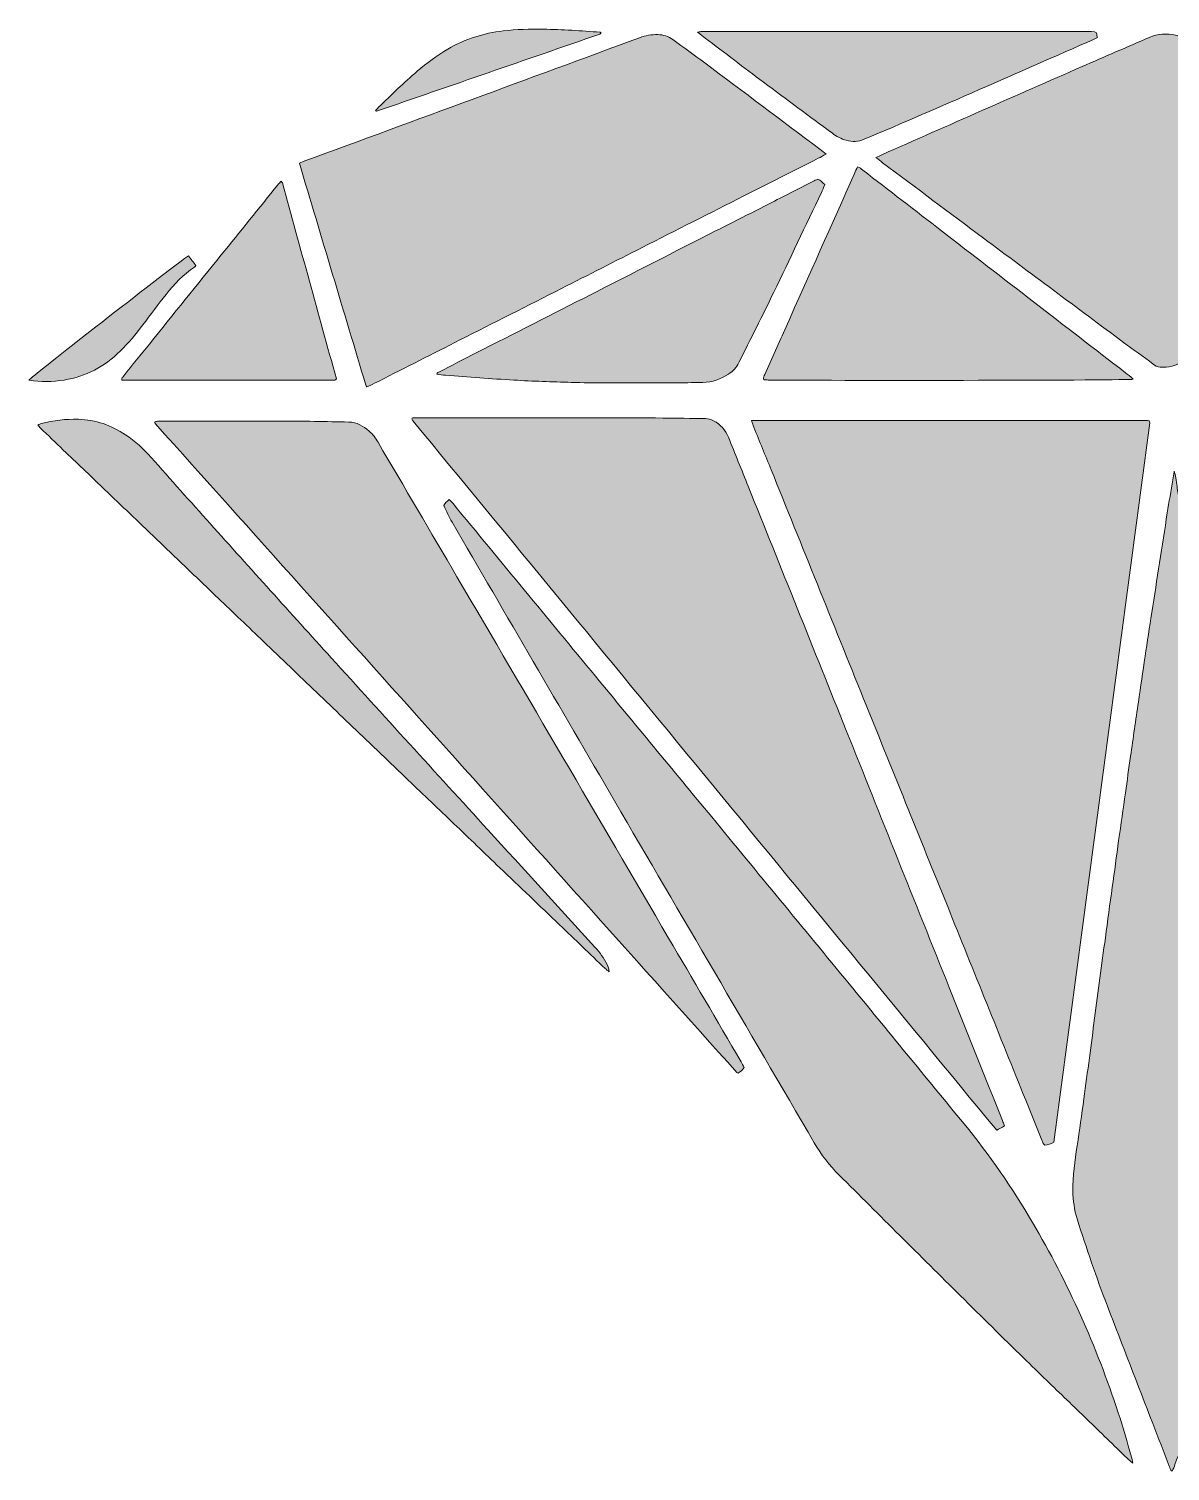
# Model space of a CAD drawing. Header units: inches. Extents: x 89 to 1910, y -1447 to -291.
# Drawn here: x 89 to 1001, y -1447 to -293 of the extents above; entities that cross this region are included whole.
import ezdxf

# ---------------------------------------------------------------- set-up
doc = ezdxf.new("R2010")
doc.units = ezdxf.units.IN
doc.header["$MEASUREMENT"] = 0
doc.layers.add('Layer 1', color=7, linetype='Continuous')

# ---------------------------------------------------------------- blocks, each defined once
blk = doc.blocks.new('block 3')
at = {"layer": 'Layer 1', "true_color": 0xffffff}
h = blk.add_hatch(color=7, dxfattribs=at)
h.dxf.hatch_style = 2
edge = h.paths.add_edge_path()
edge.add_spline(control_points=[(304.9, -400.8), (306.7, -400.1), (308, -399.5), (309.3, -399), (398.5, -366.2), (487.7, -333.3), (576.9, -300.5), (581.6, -298.7), (586.4, -297.8), (591.4, -297.9), (595.9, -298.1), (599.9, -299.2), (603.5, -301.9), (612, -308.2), (620.6, -314.3), (629, -320.6), (659.8, -343.6), (690.4, -366.7), (721.1, -389.7), (722.6, -390.9), (724.1, -392.1), (726, -393.6), (723.6, -394.8), (721.7, -395.9), (719.7, -396.9), (699.9, -407), (680, -417), (660.2, -427), (633.1, -440.8), (606.1, -454.5), (579, -468.2), (557.5, -479.2), (536, -490.1), (514.4, -501), (487.4, -514.7), (460.3, -528.5), (433.2, -542.2), (411.7, -553.1), (390.2, -564.1), (368.7, -575), (366.2, -576.2), (363.8, -577.5), (361.4, -578.7), (360.6, -579.1), (359.7, -579.3), (358.8, -579.6), (358.4, -579), (358.1, -578.6), (358, -578.2), (340.3, -519.2), (322.7, -460.3), (304.9, -400.8)], knot_values=[0, 0, 0, 0, 1, 1, 1, 2, 2, 2, 3, 3, 3, 4, 4, 4, 5, 5, 5, 6, 6, 6, 7, 7, 7, 8, 8, 8, 9, 9, 9, 10, 10, 10, 11, 11, 11, 12, 12, 12, 13, 13, 13, 14, 14, 14, 15, 15, 15, 16, 16, 16, 17, 17, 17, 17], degree=3, periodic=1)
h = blk.add_hatch(color=7, dxfattribs=at)
h.dxf.hatch_style = 2
edge = h.paths.add_edge_path()
edge.add_spline(control_points=[(365.7, -358.9), (366.6, -357.9), (367.4, -356.9), (368.3, -356.1), (378.3, -346.1), (388.5, -336.4), (399.2, -327.3), (406.9, -320.8), (414.9, -314.8), (423.6, -309.6), (437.3, -301.5), (452.1, -296.8), (467.8, -295), (478.5, -293.8), (489.2, -293.3), (499.9, -293.6), (515.1, -294), (530.2, -294.8), (545.4, -296.1), (545.6, -296.1), (545.8, -296.4), (546.1, -296.7), (545.7, -297), (545.5, -297.4), (545.1, -297.6), (485.6, -318.1), (426.2, -338.7), (366.7, -359.3), (366.5, -359.3), (366.2, -359.1), (365.7, -358.9)], knot_values=[0, 0, 0, 0, 1, 1, 1, 2, 2, 2, 3, 3, 3, 4, 4, 4, 5, 5, 5, 6, 6, 6, 7, 7, 7, 8, 8, 8, 9, 9, 9, 10, 10, 10, 10], degree=3, periodic=1)
h = blk.add_hatch(color=7, dxfattribs=at)
h.dxf.hatch_style = 2
edge = h.paths.add_edge_path()
edge.add_spline(control_points=[(623.3, -295.9), (625.2, -295.7), (625.8, -295.5), (626.4, -295.5), (627.8, -295.5), (629.3, -295.5), (630.7, -295.5), (732.1, -295.5), (833.4, -295.5), (934.8, -295.5), (935.9, -295.5), (937, -295.5), (938.2, -295.5), (942.3, -295.6), (942.4, -295.7), (942.6, -300.5), (941.8, -300.9), (941, -301.3), (940.2, -301.7), (879, -328.5), (818, -355.6), (756.5, -381.7), (751.7, -383.8), (747, -383.9), (742.1, -382.5), (738.1, -381.4), (734.4, -379.4), (731, -376.9), (712.7, -363.3), (694.3, -349.7), (676, -336), (660.4, -324.3), (644.9, -312.5), (629.4, -300.7), (627.6, -299.4), (625.9, -298), (623.3, -295.9)], knot_values=[0, 0, 0, 0, 1, 1, 1, 2, 2, 2, 3, 3, 3, 4, 4, 4, 5, 5, 5, 6, 6, 6, 7, 7, 7, 8, 8, 8, 9, 9, 9, 10, 10, 10, 11, 11, 11, 12, 12, 12, 12], degree=3, periodic=1)
h = blk.add_hatch(color=7, dxfattribs=at)
h.dxf.hatch_style = 2
edge = h.paths.add_edge_path()
edge.add_spline(control_points=[(765.9, -396.3), (767.7, -395.4), (769.1, -394.7), (770.6, -394), (823.9, -370.5), (877.3, -346.9), (930.7, -323.5), (948.5, -315.6), (966.5, -308.1), (984.3, -300.2), (991.3, -297.1), (998.2, -296.8), (1005.4, -298.5), (1008.5, -299.2), (1011.6, -300.2), (1014.5, -301.4), (1055.1, -318.6), (1095.7, -335.9), (1136.3, -353.2), (1163.9, -364.9), (1191.5, -376.8), (1219.1, -388.7), (1220.7, -389.4), (1222.2, -390.1), (1224.2, -391.1), (1223, -392.2), (1222.1, -393.1), (1221.2, -393.9), (1204.9, -406.8), (1188.6, -419.6), (1172.2, -432.5), (1132, -464.2), (1091.8, -495.8), (1051.6, -527.5), (1038.2, -537.9), (1024.8, -548.3), (1011.5, -558.8), (1006, -563.1), (999.8, -564.4), (993, -563.9), (990.8, -563.7), (989.1, -562.7), (987.4, -561.4), (979.6, -555.6), (971.7, -549.9), (963.8, -544.1), (926.5, -516.3), (889.1, -488.5), (851.8, -460.7), (824.9, -440.6), (798, -420.5), (771.2, -400.4), (769.5, -399.1), (767.9, -397.8), (765.9, -396.3)], knot_values=[0, 0, 0, 0, 1, 1, 1, 2, 2, 2, 3, 3, 3, 4, 4, 4, 5, 5, 5, 6, 6, 6, 7, 7, 7, 8, 8, 8, 9, 9, 9, 10, 10, 10, 11, 11, 11, 12, 12, 12, 13, 13, 13, 14, 14, 14, 15, 15, 15, 16, 16, 16, 17, 17, 17, 18, 18, 18, 18], degree=3, periodic=1)
h = blk.add_hatch(color=7, dxfattribs=at)
h.dxf.hatch_style = 2
edge = h.paths.add_edge_path()
edge.add_spline(control_points=[(414.7, -569.6), (415, -568.2), (416, -568), (416.9, -567.6), (426.7, -562.6), (436.5, -557.5), (446.3, -552.5), (476.8, -537), (507.3, -521.5), (537.7, -506), (566.1, -491.5), (594.4, -477.1), (622.7, -462.6), (642, -452.8), (661.2, -443.1), (680.4, -433.3), (692.1, -427.3), (703.8, -421.4), (715.5, -415.4), (716.7, -414.8), (718, -414.2), (719.4, -413.5), (721.7, -414.4), (723, -416.5), (725.1, -417.9), (724, -420.3), (723.1, -422.3), (722.2, -424.3), (709.5, -450.9), (697, -477.5), (684.2, -504), (675.1, -522.8), (665.6, -541.5), (656.3, -560.3), (654.4, -564.1), (651.7, -567.2), (648.1, -569.4), (641.8, -573.5), (635, -576.1), (627.4, -576.2), (619.4, -576.3), (611.4, -576.4), (603.4, -576.5), (585.5, -576.5), (567.6, -576.5), (549.7, -576.5), (540.5, -576.4), (531.4, -576.4), (522.3, -576.1), (507, -575.6), (491.6, -575.2), (476.3, -574.3), (458.1, -573.2), (440, -571.8), (421.8, -570.4), (419.4, -570.3), (417.1, -569.9), (414.7, -569.6)], knot_values=[0, 0, 0, 0, 1, 1, 1, 2, 2, 2, 3, 3, 3, 4, 4, 4, 5, 5, 5, 6, 6, 6, 7, 7, 7, 8, 8, 8, 9, 9, 9, 10, 10, 10, 11, 11, 11, 12, 12, 12, 13, 13, 13, 14, 14, 14, 15, 15, 15, 16, 16, 16, 17, 17, 17, 18, 18, 18, 19, 19, 19, 19], degree=3, periodic=1)
h = blk.add_hatch(color=7, dxfattribs=at)
h.dxf.hatch_style = 2
edge = h.paths.add_edge_path()
edge.add_spline(control_points=[(971.6, -573.6), (966.1, -574.5), (744.5, -574.8), (679.8, -574.2), (678.5, -574.2), (677.3, -574.1), (676.2, -574), (675.4, -572.1), (676.5, -571), (677.1, -569.7), (682.7, -557), (688.4, -544.3), (694, -531.6), (712.3, -490.8), (730.5, -449.9), (748.7, -409.1), (749.5, -407.3), (750.3, -405.6), (751.2, -403.8), (753.1, -404.1), (754.1, -405.4), (755.3, -406.3), (776.4, -422.5), (797.4, -438.7), (818.4, -455), (867.4, -492.8), (916.4, -530.6), (965.3, -568.4), (967.3, -569.9), (969.5, -571.3), (971.6, -573.6)], knot_values=[0, 0, 0, 0, 1, 1, 1, 2, 2, 2, 3, 3, 3, 4, 4, 4, 5, 5, 5, 6, 6, 6, 7, 7, 7, 8, 8, 8, 9, 9, 9, 10, 10, 10, 10], degree=3, periodic=1)
h = blk.add_hatch(color=7, dxfattribs=at)
h.dxf.hatch_style = 2
edge = h.paths.add_edge_path()
edge.add_spline(control_points=[(290.3, -415.3), (290.7, -415.8), (291.1, -416.1), (291.3, -416.6), (305.7, -468.9), (320.2, -521.3), (334.5, -573.3), (333.7, -574.7), (332.7, -574.4), (331.8, -574.4), (330.7, -574.5), (329.6, -574.4), (328.4, -574.4), (275, -574.4), (221.6, -574.4), (168.2, -574.4), (166.5, -574.4), (164.7, -574.4), (163, -574.4), (162.6, -572.6), (163.8, -571.8), (164.5, -570.9), (171.3, -562.4), (178.1, -553.9), (185, -545.5), (204.1, -521.7), (223.3, -497.9), (242.5, -474.2), (257.6, -455.5), (272.6, -436.8), (287.7, -418.1), (288.5, -417.2), (289.4, -416.3), (290.3, -415.3)], knot_values=[0, 0, 0, 0, 1, 1, 1, 2, 2, 2, 3, 3, 3, 4, 4, 4, 5, 5, 5, 6, 6, 6, 7, 7, 7, 8, 8, 8, 9, 9, 9, 10, 10, 10, 11, 11, 11, 11], degree=3, periodic=1)
h = blk.add_hatch(color=7, dxfattribs=at)
h.dxf.hatch_style = 2
edge = h.paths.add_edge_path()
edge.add_spline(control_points=[(88.6, -574.3), (92.2, -570.6), (173.4, -507.1), (213.2, -476.9), (214.1, -476.3), (215, -475.7), (216.2, -474.9), (218.3, -477.6), (220.2, -480.1), (222.1, -482.6), (221.7, -483.2), (221.5, -483.6), (221.1, -483.9), (212.3, -489.8), (204.9, -497.4), (198.4, -505.7), (192, -513.7), (186, -521.9), (179.8, -530.1), (174.2, -537.5), (168.3, -544.6), (161.7, -551.1), (149.1, -563.5), (134.3, -571.5), (116.8, -574.2), (107.6, -575.6), (98.4, -576), (88.6, -574.3)], knot_values=[0, 0, 0, 0, 1, 1, 1, 2, 2, 2, 3, 3, 3, 4, 4, 4, 5, 5, 5, 6, 6, 6, 7, 7, 7, 8, 8, 8, 9, 9, 9, 9], degree=3, periodic=1)
h = blk.add_hatch(color=7, dxfattribs=at)
h.dxf.hatch_style = 2
edge = h.paths.add_edge_path()
edge.add_spline(control_points=[(552.7, -1047.6), (551.3, -1046.4), (550.2, -1045.7), (549.4, -1044.9), (537.2, -1033.3), (525.1, -1021.6), (513, -1010), (497.1, -994.8), (481.1, -979.5), (465.2, -964.3), (452.9, -952.6), (440.7, -940.8), (428.5, -929.1), (416.3, -917.4), (404.2, -905.9), (392, -894.3), (381.6, -884.3), (371.3, -874.3), (360.9, -864.4), (346.8, -850.9), (332.7, -837.4), (318.6, -823.9), (304.5, -810.4), (290.4, -796.9), (276.3, -783.4), (264.2, -771.8), (252, -760.2), (239.9, -748.6), (229.6, -738.8), (219.4, -728.9), (209.1, -719.1), (198.7, -709.1), (188.3, -699.2), (177.9, -689.2), (167.8, -679.6), (157.8, -670), (147.8, -660.4), (137.3, -650.3), (126.7, -640.2), (116.2, -630.2), (110.1, -624.3), (104, -618.5), (97.9, -612.6), (97.2, -611.9), (96.6, -611.2), (95.9, -610.2), (97, -609.8), (97.8, -609.3), (98.7, -609.1), (108.4, -606.6), (118.2, -605.3), (128.2, -605.6), (142, -606), (154.5, -610.3), (165.9, -618), (173.5, -623.1), (180.3, -629.2), (186.4, -636.1), (202.1, -653.7), (217.8, -671.5), (233.6, -689.1), (265.8, -724.9), (298, -760.7), (330.3, -796.3), (372, -842.3), (413.8, -888.1), (455.6, -933.9), (484.2, -965.3), (512.7, -996.6), (541.2, -1027.9), (545, -1032.1), (548.5, -1036.4), (550.9, -1041.6), (551.6, -1043.3), (552.4, -1045), (552.7, -1047.6)], knot_values=[0, 0, 0, 0, 1, 1, 1, 2, 2, 2, 3, 3, 3, 4, 4, 4, 5, 5, 5, 6, 6, 6, 7, 7, 7, 8, 8, 8, 9, 9, 9, 10, 10, 10, 11, 11, 11, 12, 12, 12, 13, 13, 13, 14, 14, 14, 15, 15, 15, 16, 16, 16, 17, 17, 17, 18, 18, 18, 19, 19, 19, 20, 20, 20, 21, 21, 21, 22, 22, 22, 23, 23, 23, 24, 24, 24, 25, 25, 25, 25], degree=3, periodic=1)
h = blk.add_hatch(color=7, dxfattribs=at)
h.dxf.hatch_style = 2
edge = h.paths.add_edge_path()
edge.add_spline(control_points=[(660.6, -1124.1), (659.2, -1126), (657.6, -1127.4), (655.8, -1128.5), (655.2, -1128.2), (654.8, -1128.2), (654.6, -1128), (499.7, -955.1), (344.8, -782.2), (189.9, -609.3), (189.6, -608.9), (189.4, -608.5), (189.1, -607.8), (189.8, -607.6), (190.3, -607.3), (190.8, -607.3), (191.8, -607.2), (192.8, -607.2), (193.7, -607.2), (224.6, -607.2), (255.5, -607.1), (286.3, -607.1), (296.6, -607.1), (306.8, -607.1), (317, -607.3), (326.2, -607.4), (335.3, -607.7), (344.4, -607.8), (350.9, -607.9), (356, -611.1), (360.6, -615.1), (363.6, -617.6), (365.8, -620.7), (367.8, -624), (388.8, -659.9), (409.9, -695.7), (430.9, -731.6), (487.4, -827.8), (543.7, -924.2), (600.1, -1020.5), (619.4, -1053.4), (638.7, -1086.4), (658, -1119.4), (658.8, -1120.9), (659.7, -1122.5), (660.6, -1124.1)], knot_values=[0, 0, 0, 0, 1, 1, 1, 2, 2, 2, 3, 3, 3, 4, 4, 4, 5, 5, 5, 6, 6, 6, 7, 7, 7, 8, 8, 8, 9, 9, 9, 10, 10, 10, 11, 11, 11, 12, 12, 12, 13, 13, 13, 14, 14, 14, 15, 15, 15, 15], degree=3, periodic=1)
h = blk.add_hatch(color=7, dxfattribs=at)
h.dxf.hatch_style = 2
edge = h.paths.add_edge_path()
edge.add_spline(control_points=[(868.6, -1170.7), (866.4, -1172), (864.5, -1173.1), (862.4, -1174.3), (706.8, -985.1), (551.4, -796.1), (395.9, -607.1), (395.5, -606.5), (395.1, -605.9), (394.7, -605.3), (395.2, -604.1), (396.1, -604.4), (396.9, -604.4), (398.1, -604.3), (399.4, -604.4), (400.7, -604.4), (450, -604.4), (499.2, -604.3), (548.5, -604.4), (564.2, -604.4), (579.8, -604.5), (595.5, -604.6), (606.9, -604.7), (618.2, -605), (629.6, -605.1), (631.9, -605.2), (634, -605.8), (636, -606.8), (641.5, -609.9), (645.6, -614), (648, -620), (653.1, -633.1), (658.5, -646.1), (663.7, -659.1), (689.9, -724.2), (716, -789.3), (742.1, -854.5), (769.6, -923), (797, -991.6), (824.5, -1060.1), (838.7, -1095.6), (852.8, -1131.1), (867, -1166.5), (867.5, -1167.7), (867.9, -1168.9), (868.6, -1170.7)], knot_values=[0, 0, 0, 0, 1, 1, 1, 2, 2, 2, 3, 3, 3, 4, 4, 4, 5, 5, 5, 6, 6, 6, 7, 7, 7, 8, 8, 8, 9, 9, 9, 10, 10, 10, 11, 11, 11, 12, 12, 12, 13, 13, 13, 14, 14, 14, 15, 15, 15, 15], degree=3, periodic=1)
h = blk.add_hatch(color=7, dxfattribs=at)
h.dxf.hatch_style = 2
edge = h.paths.add_edge_path()
edge.add_spline(control_points=[(666.4, -606.5), (772, -606.5), (876.8, -606.5), (981.5, -606.6), (982.5, -606.6), (983.4, -606.8), (984.4, -606.9), (984.5, -607.5), (984.8, -607.9), (984.7, -608.4), (959.1, -800.2), (933.6, -992.1), (908, -1183.8), (905.6, -1185.2), (903.4, -1185.9), (901, -1186.2), (899.3, -1185.4), (899.1, -1183.6), (898.5, -1182.2), (894.2, -1171.5), (889.9, -1160.8), (885.6, -1150.2), (864.8, -1098.6), (844, -1047), (823.2, -995.4), (800.8, -940), (778.4, -884.6), (756, -829.2), (731.4, -768.1), (706.7, -707), (682.1, -646), (677.5, -634.6), (672.8, -623.2), (668.2, -611.8), (667.6, -610.3), (667.2, -608.8), (666.4, -606.5)], knot_values=[0, 0, 0, 0, 1, 1, 1, 2, 2, 2, 3, 3, 3, 4, 4, 4, 5, 5, 5, 6, 6, 6, 7, 7, 7, 8, 8, 8, 9, 9, 9, 10, 10, 10, 11, 11, 11, 12, 12, 12, 12], degree=3, periodic=1)
h = blk.add_hatch(color=7, dxfattribs=at)
h.dxf.hatch_style = 2
edge = h.paths.add_edge_path()
edge.add_spline(control_points=[(1002.8, -1446.9), (1000.9, -1446), (1000.9, -1444.2), (1000.4, -1442.8), (995.9, -1431.5), (991.6, -1420.1), (987.2, -1408.8), (975.1, -1377.5), (962.9, -1346.2), (950.9, -1314.9), (942.1, -1291.9), (934.1, -1268.6), (926.7, -1245.1), (924.5, -1237.9), (923.4, -1230.5), (923.3, -1222.9), (923.1, -1210.7), (924.9, -1198.7), (926.7, -1186.7), (928.6, -1174.2), (930.3, -1161.7), (932.1, -1149.2), (933.6, -1138.2), (935, -1127.3), (936.5, -1116.4), (937.9, -1105.7), (939.3, -1095.1), (940.7, -1084.5), (942.1, -1073.9), (943.4, -1063.3), (944.9, -1052.6), (946.3, -1041.9), (947.8, -1031.1), (949.3, -1020.3), (951.1, -1006.9), (952.9, -993.4), (954.8, -979.9), (956.5, -967.4), (958.2, -954.9), (959.9, -942.4), (961.7, -929.7), (963.5, -917.1), (965.3, -904.4), (966.7, -894.6), (968, -884.8), (969.4, -875), (971.5, -860.6), (973.6, -846.2), (975.7, -831.8), (977.5, -819.6), (979.2, -807.4), (981.1, -795.2), (982.8, -783.5), (984.6, -771.8), (986.4, -760.2), (988.5, -746.9), (990.5, -733.6), (992.5, -720.3), (994.6, -707.1), (996.7, -693.8), (998.8, -680.5), (1000.2, -671.7), (1001.7, -662.9), (1003.1, -654), (1003.4, -652), (1003.8, -650), (1004.4, -647.1), (1005.9, -652.2), (1006.2, -656.6), (1006.8, -660.9), (1009.1, -675.4), (1011.1, -690), (1013.3, -704.6), (1015, -716.6), (1016.7, -728.6), (1018.5, -740.6), (1020.5, -754.6), (1022.5, -768.5), (1024.5, -782.4), (1026.4, -795.1), (1028.2, -807.7), (1029.9, -820.4), (1031.8, -833.4), (1033.6, -846.4), (1035.4, -859.3), (1037.1, -872.2), (1038.8, -885), (1040.6, -897.8), (1042.3, -910.7), (1044.2, -923.5), (1045.9, -936.3), (1047.3, -946.6), (1048.7, -956.9), (1050.1, -967.2), (1051.9, -980.4), (1053.7, -993.5), (1055.5, -1006.7), (1056.9, -1017), (1058.2, -1027.3), (1059.6, -1037.6), (1061.2, -1048.6), (1062.7, -1059.7), (1064.2, -1070.8), (1065.6, -1081.4), (1067, -1092.1), (1068.4, -1102.7), (1070.1, -1115.3), (1071.8, -1128), (1073.6, -1140.7), (1075, -1151.3), (1076.4, -1161.9), (1077.9, -1172.5), (1079.4, -1183.6), (1080.9, -1194.7), (1082.4, -1205.8), (1083.1, -1210.9), (1083.7, -1216), (1084.3, -1221), (1085, -1227), (1084.2, -1232.8), (1082.1, -1238.4), (1063.6, -1287.2), (1045.2, -1335.9), (1026.7, -1384.6), (1019.5, -1403.6), (1012.2, -1422.6), (1004.9, -1441.5), (1004.3, -1443.3), (1003.5, -1445.1), (1002.8, -1446.9)], knot_values=[0, 0, 0, 0, 1, 1, 1, 2, 2, 2, 3, 3, 3, 4, 4, 4, 5, 5, 5, 6, 6, 6, 7, 7, 7, 8, 8, 8, 9, 9, 9, 10, 10, 10, 11, 11, 11, 12, 12, 12, 13, 13, 13, 14, 14, 14, 15, 15, 15, 16, 16, 16, 17, 17, 17, 18, 18, 18, 19, 19, 19, 20, 20, 20, 21, 21, 21, 22, 22, 22, 23, 23, 23, 24, 24, 24, 25, 25, 25, 26, 26, 26, 27, 27, 27, 28, 28, 28, 29, 29, 29, 30, 30, 30, 31, 31, 31, 32, 32, 32, 33, 33, 33, 34, 34, 34, 35, 35, 35, 36, 36, 36, 37, 37, 37, 38, 38, 38, 39, 39, 39, 40, 40, 40, 41, 41, 41, 42, 42, 42, 43, 43, 43, 43], degree=3, periodic=1)
h = blk.add_hatch(color=7, dxfattribs=at)
h.dxf.hatch_style = 2
edge = h.paths.add_edge_path()
edge.add_spline(control_points=[(971.3, -1440.6), (969.3, -1438.9), (968, -1437.8), (966.7, -1436.6), (956, -1426.2), (945.4, -1415.8), (934.7, -1405.5), (923.9, -1395.1), (913, -1384.7), (902.2, -1374.2), (896.1, -1368.3), (890, -1362.4), (884, -1356.5), (867.1, -1339.9), (850.2, -1323.3), (833.4, -1306.6), (801.1, -1274.5), (768.7, -1242.3), (736.5, -1210.1), (728.7, -1202.4), (722.1, -1193.8), (716.6, -1184.4), (663.4, -1093.2), (610.1, -1002.1), (556.9, -910.9), (513.6, -836.6), (470.3, -762.3), (427, -687.9), (424.5, -683.7), (422.5, -679.1), (420.3, -674.7), (421.4, -672.5), (423.1, -671.4), (424.7, -669.7), (425.9, -671), (426.9, -672), (427.8, -673.1), (465.8, -719.1), (503.7, -765.2), (541.7, -811.2), (572.6, -848.7), (603.6, -886.2), (634.6, -923.7), (671.2, -968.2), (707.8, -1012.6), (744.4, -1057.1), (775.1, -1094.4), (805.6, -1131.8), (836.3, -1169.1), (856.7, -1193.9), (874.7, -1220.3), (891, -1247.9), (919.4, -1296.2), (942.2, -1347), (959.6, -1400.2), (963.4, -1411.9), (966.7, -1423.8), (970.2, -1435.6), (970.6, -1436.9), (970.8, -1438.3), (971.3, -1440.6)], knot_values=[0, 0, 0, 0, 1, 1, 1, 2, 2, 2, 3, 3, 3, 4, 4, 4, 5, 5, 5, 6, 6, 6, 7, 7, 7, 8, 8, 8, 9, 9, 9, 10, 10, 10, 11, 11, 11, 12, 12, 12, 13, 13, 13, 14, 14, 14, 15, 15, 15, 16, 16, 16, 17, 17, 17, 18, 18, 18, 19, 19, 19, 20, 20, 20, 20], degree=3, periodic=1)
at = {"layer": 'Layer 1', "lineweight": 0}
for points, knots in [([(304.9, -400.8), (306.7, -400.1), (308, -399.5), (309.3, -399), (398.5, -366.2), (487.7, -333.3), (576.9, -300.5), (581.6, -298.7), (586.4, -297.8), (591.4, -297.9), (595.9, -298.1), (599.9, -299.2), (603.5, -301.9), (612, -308.2), (620.6, -314.3), (629, -320.6), (659.8, -343.6), (690.4, -366.7), (721.1, -389.7), (722.6, -390.9), (724.1, -392.1), (726, -393.6), (723.6, -394.8), (721.7, -395.9), (719.7, -396.9), (699.9, -407), (680, -417), (660.2, -427), (633.1, -440.8), (606.1, -454.5), (579, -468.2), (557.5, -479.2), (536, -490.1), (514.4, -501), (487.4, -514.7), (460.3, -528.5), (433.2, -542.2), (411.7, -553.1), (390.2, -564.1), (368.7, -575), (366.2, -576.2), (363.8, -577.5), (361.4, -578.7), (360.6, -579.1), (359.7, -579.3), (358.8, -579.6), (358.4, -579), (358.1, -578.6), (358, -578.2), (340.3, -519.2), (322.7, -460.3), (304.9, -400.8)], [0, 0, 0, 0, 1, 1, 1, 2, 2, 2, 3, 3, 3, 4, 4, 4, 5, 5, 5, 6, 6, 6, 7, 7, 7, 8, 8, 8, 9, 9, 9, 10, 10, 10, 11, 11, 11, 12, 12, 12, 13, 13, 13, 14, 14, 14, 15, 15, 15, 16, 16, 16, 17, 17, 17, 17]), ([(365.7, -358.9), (366.6, -357.9), (367.4, -356.9), (368.3, -356.1), (378.3, -346.1), (388.5, -336.4), (399.2, -327.3), (406.9, -320.8), (414.9, -314.8), (423.6, -309.6), (437.3, -301.5), (452.1, -296.8), (467.8, -295), (478.5, -293.8), (489.2, -293.3), (499.9, -293.6), (515.1, -294), (530.2, -294.8), (545.4, -296.1), (545.6, -296.1), (545.8, -296.4), (546.1, -296.7), (545.7, -297), (545.5, -297.4), (545.1, -297.6), (485.6, -318.1), (426.2, -338.7), (366.7, -359.3), (366.5, -359.3), (366.2, -359.1), (365.7, -358.9)], [0, 0, 0, 0, 1, 1, 1, 2, 2, 2, 3, 3, 3, 4, 4, 4, 5, 5, 5, 6, 6, 6, 7, 7, 7, 8, 8, 8, 9, 9, 9, 10, 10, 10, 10]), ([(623.3, -295.9), (625.2, -295.7), (625.8, -295.5), (626.4, -295.5), (627.8, -295.5), (629.3, -295.5), (630.7, -295.5), (732.1, -295.5), (833.4, -295.5), (934.8, -295.5), (935.9, -295.5), (937, -295.5), (938.2, -295.5), (942.3, -295.6), (942.4, -295.7), (942.6, -300.5), (941.8, -300.9), (941, -301.3), (940.2, -301.7), (879, -328.5), (818, -355.6), (756.5, -381.7), (751.7, -383.8), (747, -383.9), (742.1, -382.5), (738.1, -381.4), (734.4, -379.4), (731, -376.9), (712.7, -363.3), (694.3, -349.7), (676, -336), (660.4, -324.3), (644.9, -312.5), (629.4, -300.7), (627.6, -299.4), (625.9, -298), (623.3, -295.9)], [0, 0, 0, 0, 1, 1, 1, 2, 2, 2, 3, 3, 3, 4, 4, 4, 5, 5, 5, 6, 6, 6, 7, 7, 7, 8, 8, 8, 9, 9, 9, 10, 10, 10, 11, 11, 11, 12, 12, 12, 12]), ([(765.9, -396.3), (767.7, -395.4), (769.1, -394.7), (770.6, -394), (823.9, -370.5), (877.3, -346.9), (930.7, -323.5), (948.5, -315.6), (966.5, -308.1), (984.3, -300.2), (991.3, -297.1), (998.2, -296.8), (1005.4, -298.5), (1008.5, -299.2), (1011.6, -300.2), (1014.5, -301.4), (1055.1, -318.6), (1095.7, -335.9), (1136.3, -353.2), (1163.9, -364.9), (1191.5, -376.8), (1219.1, -388.7), (1220.7, -389.4), (1222.2, -390.1), (1224.2, -391.1), (1223, -392.2), (1222.1, -393.1), (1221.2, -393.9), (1204.9, -406.8), (1188.6, -419.6), (1172.2, -432.5), (1132, -464.2), (1091.8, -495.8), (1051.6, -527.5), (1038.2, -537.9), (1024.8, -548.3), (1011.5, -558.8), (1006, -563.1), (999.8, -564.4), (993, -563.9), (990.8, -563.7), (989.1, -562.7), (987.4, -561.4), (979.6, -555.6), (971.7, -549.9), (963.8, -544.1), (926.5, -516.3), (889.1, -488.5), (851.8, -460.7), (824.9, -440.6), (798, -420.5), (771.2, -400.4), (769.5, -399.1), (767.9, -397.8), (765.9, -396.3)], [0, 0, 0, 0, 1, 1, 1, 2, 2, 2, 3, 3, 3, 4, 4, 4, 5, 5, 5, 6, 6, 6, 7, 7, 7, 8, 8, 8, 9, 9, 9, 10, 10, 10, 11, 11, 11, 12, 12, 12, 13, 13, 13, 14, 14, 14, 15, 15, 15, 16, 16, 16, 17, 17, 17, 18, 18, 18, 18]), ([(414.7, -569.6), (415, -568.2), (416, -568), (416.9, -567.6), (426.7, -562.6), (436.5, -557.5), (446.3, -552.5), (476.8, -537), (507.3, -521.5), (537.7, -506), (566.1, -491.5), (594.4, -477.1), (622.7, -462.6), (642, -452.8), (661.2, -443.1), (680.4, -433.3), (692.1, -427.3), (703.8, -421.4), (715.5, -415.4), (716.7, -414.8), (718, -414.2), (719.4, -413.5), (721.7, -414.4), (723, -416.5), (725.1, -417.9), (724, -420.3), (723.1, -422.3), (722.2, -424.3), (709.5, -450.9), (697, -477.5), (684.2, -504), (675.1, -522.8), (665.6, -541.5), (656.3, -560.3), (654.4, -564.1), (651.7, -567.2), (648.1, -569.4), (641.8, -573.5), (635, -576.1), (627.4, -576.2), (619.4, -576.3), (611.4, -576.4), (603.4, -576.5), (585.5, -576.5), (567.6, -576.5), (549.7, -576.5), (540.5, -576.4), (531.4, -576.4), (522.3, -576.1), (507, -575.6), (491.6, -575.2), (476.3, -574.3), (458.1, -573.2), (440, -571.8), (421.8, -570.4), (419.4, -570.3), (417.1, -569.9), (414.7, -569.6)], [0, 0, 0, 0, 1, 1, 1, 2, 2, 2, 3, 3, 3, 4, 4, 4, 5, 5, 5, 6, 6, 6, 7, 7, 7, 8, 8, 8, 9, 9, 9, 10, 10, 10, 11, 11, 11, 12, 12, 12, 13, 13, 13, 14, 14, 14, 15, 15, 15, 16, 16, 16, 17, 17, 17, 18, 18, 18, 19, 19, 19, 19]), ([(971.6, -573.6), (966.1, -574.5), (744.5, -574.8), (679.8, -574.2), (678.5, -574.2), (677.3, -574.1), (676.2, -574), (675.4, -572.1), (676.5, -571), (677.1, -569.7), (682.7, -557), (688.4, -544.3), (694, -531.6), (712.3, -490.8), (730.5, -449.9), (748.7, -409.1), (749.5, -407.3), (750.3, -405.6), (751.2, -403.8), (753.1, -404.1), (754.1, -405.4), (755.3, -406.3), (776.4, -422.5), (797.4, -438.7), (818.4, -455), (867.4, -492.8), (916.4, -530.6), (965.3, -568.4), (967.3, -569.9), (969.5, -571.3), (971.6, -573.6)], [0, 0, 0, 0, 1, 1, 1, 2, 2, 2, 3, 3, 3, 4, 4, 4, 5, 5, 5, 6, 6, 6, 7, 7, 7, 8, 8, 8, 9, 9, 9, 10, 10, 10, 10]), ([(290.3, -415.3), (290.7, -415.8), (291.1, -416.1), (291.3, -416.6), (305.7, -468.9), (320.2, -521.3), (334.5, -573.3), (333.7, -574.7), (332.7, -574.4), (331.8, -574.4), (330.7, -574.5), (329.6, -574.4), (328.4, -574.4), (275, -574.4), (221.6, -574.4), (168.2, -574.4), (166.5, -574.4), (164.7, -574.4), (163, -574.4), (162.6, -572.6), (163.8, -571.8), (164.5, -570.9), (171.3, -562.4), (178.1, -553.9), (185, -545.5), (204.1, -521.7), (223.3, -497.9), (242.5, -474.2), (257.6, -455.5), (272.6, -436.8), (287.7, -418.1), (288.5, -417.2), (289.4, -416.3), (290.3, -415.3)], [0, 0, 0, 0, 1, 1, 1, 2, 2, 2, 3, 3, 3, 4, 4, 4, 5, 5, 5, 6, 6, 6, 7, 7, 7, 8, 8, 8, 9, 9, 9, 10, 10, 10, 11, 11, 11, 11]), ([(88.6, -574.3), (92.2, -570.6), (173.4, -507.1), (213.2, -476.9), (214.1, -476.3), (215, -475.7), (216.2, -474.9), (218.3, -477.6), (220.2, -480.1), (222.1, -482.6), (221.7, -483.2), (221.5, -483.6), (221.1, -483.9), (212.3, -489.8), (204.9, -497.4), (198.4, -505.7), (192, -513.7), (186, -521.9), (179.8, -530.1), (174.2, -537.5), (168.3, -544.6), (161.7, -551.1), (149.1, -563.5), (134.3, -571.5), (116.8, -574.2), (107.6, -575.6), (98.4, -576), (88.6, -574.3)], [0, 0, 0, 0, 1, 1, 1, 2, 2, 2, 3, 3, 3, 4, 4, 4, 5, 5, 5, 6, 6, 6, 7, 7, 7, 8, 8, 8, 9, 9, 9, 9]), ([(552.7, -1047.6), (551.3, -1046.4), (550.2, -1045.7), (549.4, -1044.9), (537.2, -1033.3), (525.1, -1021.6), (513, -1010), (497.1, -994.8), (481.1, -979.5), (465.2, -964.3), (452.9, -952.6), (440.7, -940.8), (428.5, -929.1), (416.3, -917.4), (404.2, -905.9), (392, -894.3), (381.6, -884.3), (371.3, -874.3), (360.9, -864.4), (346.8, -850.9), (332.7, -837.4), (318.6, -823.9), (304.5, -810.4), (290.4, -796.9), (276.3, -783.4), (264.2, -771.8), (252, -760.2), (239.9, -748.6), (229.6, -738.8), (219.4, -728.9), (209.1, -719.1), (198.7, -709.1), (188.3, -699.2), (177.9, -689.2), (167.8, -679.6), (157.8, -670), (147.8, -660.4), (137.3, -650.3), (126.7, -640.2), (116.2, -630.2), (110.1, -624.3), (104, -618.5), (97.9, -612.6), (97.2, -611.9), (96.6, -611.2), (95.9, -610.2), (97, -609.8), (97.8, -609.3), (98.7, -609.1), (108.4, -606.6), (118.2, -605.3), (128.2, -605.6), (142, -606), (154.5, -610.3), (165.9, -618), (173.5, -623.1), (180.3, -629.2), (186.4, -636.1), (202.1, -653.7), (217.8, -671.5), (233.6, -689.1), (265.8, -724.9), (298, -760.7), (330.3, -796.3), (372, -842.3), (413.8, -888.1), (455.6, -933.9), (484.2, -965.3), (512.7, -996.6), (541.2, -1027.9), (545, -1032.1), (548.5, -1036.4), (550.9, -1041.6), (551.6, -1043.3), (552.4, -1045), (552.7, -1047.6)], [0, 0, 0, 0, 1, 1, 1, 2, 2, 2, 3, 3, 3, 4, 4, 4, 5, 5, 5, 6, 6, 6, 7, 7, 7, 8, 8, 8, 9, 9, 9, 10, 10, 10, 11, 11, 11, 12, 12, 12, 13, 13, 13, 14, 14, 14, 15, 15, 15, 16, 16, 16, 17, 17, 17, 18, 18, 18, 19, 19, 19, 20, 20, 20, 21, 21, 21, 22, 22, 22, 23, 23, 23, 24, 24, 24, 25, 25, 25, 25]), ([(660.6, -1124.1), (659.2, -1126), (657.6, -1127.4), (655.8, -1128.5), (655.2, -1128.2), (654.8, -1128.2), (654.6, -1128), (499.7, -955.1), (344.8, -782.2), (189.9, -609.3), (189.6, -608.9), (189.4, -608.5), (189.1, -607.8), (189.8, -607.6), (190.3, -607.3), (190.8, -607.3), (191.8, -607.2), (192.8, -607.2), (193.7, -607.2), (224.6, -607.2), (255.5, -607.1), (286.3, -607.1), (296.6, -607.1), (306.8, -607.1), (317, -607.3), (326.2, -607.4), (335.3, -607.7), (344.4, -607.8), (350.9, -607.9), (356, -611.1), (360.6, -615.1), (363.6, -617.6), (365.8, -620.7), (367.8, -624), (388.8, -659.9), (409.9, -695.7), (430.9, -731.6), (487.4, -827.8), (543.7, -924.2), (600.1, -1020.5), (619.4, -1053.4), (638.7, -1086.4), (658, -1119.4), (658.8, -1120.9), (659.7, -1122.5), (660.6, -1124.1)], [0, 0, 0, 0, 1, 1, 1, 2, 2, 2, 3, 3, 3, 4, 4, 4, 5, 5, 5, 6, 6, 6, 7, 7, 7, 8, 8, 8, 9, 9, 9, 10, 10, 10, 11, 11, 11, 12, 12, 12, 13, 13, 13, 14, 14, 14, 15, 15, 15, 15]), ([(868.6, -1170.7), (866.4, -1172), (864.5, -1173.1), (862.4, -1174.3), (706.8, -985.1), (551.4, -796.1), (395.9, -607.1), (395.5, -606.5), (395.1, -605.9), (394.7, -605.3), (395.2, -604.1), (396.1, -604.4), (396.9, -604.4), (398.1, -604.3), (399.4, -604.4), (400.7, -604.4), (450, -604.4), (499.2, -604.3), (548.5, -604.4), (564.2, -604.4), (579.8, -604.5), (595.5, -604.6), (606.9, -604.7), (618.2, -605), (629.6, -605.1), (631.9, -605.2), (634, -605.8), (636, -606.8), (641.5, -609.9), (645.6, -614), (648, -620), (653.1, -633.1), (658.5, -646.1), (663.7, -659.1), (689.9, -724.2), (716, -789.3), (742.1, -854.5), (769.6, -923), (797, -991.6), (824.5, -1060.1), (838.7, -1095.6), (852.8, -1131.1), (867, -1166.5), (867.5, -1167.7), (867.9, -1168.9), (868.6, -1170.7)], [0, 0, 0, 0, 1, 1, 1, 2, 2, 2, 3, 3, 3, 4, 4, 4, 5, 5, 5, 6, 6, 6, 7, 7, 7, 8, 8, 8, 9, 9, 9, 10, 10, 10, 11, 11, 11, 12, 12, 12, 13, 13, 13, 14, 14, 14, 15, 15, 15, 15]), ([(666.4, -606.5), (772, -606.5), (876.8, -606.5), (981.5, -606.6), (982.5, -606.6), (983.4, -606.8), (984.4, -606.9), (984.5, -607.5), (984.8, -607.9), (984.7, -608.4), (959.1, -800.2), (933.6, -992.1), (908, -1183.8), (905.6, -1185.2), (903.4, -1185.9), (901, -1186.2), (899.3, -1185.4), (899.1, -1183.6), (898.5, -1182.2), (894.2, -1171.5), (889.9, -1160.8), (885.6, -1150.2), (864.8, -1098.6), (844, -1047), (823.2, -995.4), (800.8, -940), (778.4, -884.6), (756, -829.2), (731.4, -768.1), (706.7, -707), (682.1, -646), (677.5, -634.6), (672.8, -623.2), (668.2, -611.8), (667.6, -610.3), (667.2, -608.8), (666.4, -606.5)], [0, 0, 0, 0, 1, 1, 1, 2, 2, 2, 3, 3, 3, 4, 4, 4, 5, 5, 5, 6, 6, 6, 7, 7, 7, 8, 8, 8, 9, 9, 9, 10, 10, 10, 11, 11, 11, 12, 12, 12, 12]), ([(1002.8, -1446.9), (1000.9, -1446), (1000.9, -1444.2), (1000.4, -1442.8), (995.9, -1431.5), (991.6, -1420.1), (987.2, -1408.8), (975.1, -1377.5), (962.9, -1346.2), (950.9, -1314.9), (942.1, -1291.9), (934.1, -1268.6), (926.7, -1245.1), (924.5, -1237.9), (923.4, -1230.5), (923.3, -1222.9), (923.1, -1210.7), (924.9, -1198.7), (926.7, -1186.7), (928.6, -1174.2), (930.3, -1161.7), (932.1, -1149.2), (933.6, -1138.2), (935, -1127.3), (936.5, -1116.4), (937.9, -1105.7), (939.3, -1095.1), (940.7, -1084.5), (942.1, -1073.9), (943.4, -1063.3), (944.9, -1052.6), (946.3, -1041.9), (947.8, -1031.1), (949.3, -1020.3), (951.1, -1006.9), (952.9, -993.4), (954.8, -979.9), (956.5, -967.4), (958.2, -954.9), (959.9, -942.4), (961.7, -929.7), (963.5, -917.1), (965.3, -904.4), (966.7, -894.6), (968, -884.8), (969.4, -875), (971.5, -860.6), (973.6, -846.2), (975.7, -831.8), (977.5, -819.6), (979.2, -807.4), (981.1, -795.2), (982.8, -783.5), (984.6, -771.8), (986.4, -760.2), (988.5, -746.9), (990.5, -733.6), (992.5, -720.3), (994.6, -707.1), (996.7, -693.8), (998.8, -680.5), (1000.2, -671.7), (1001.7, -662.9), (1003.1, -654), (1003.4, -652), (1003.8, -650), (1004.4, -647.1), (1005.9, -652.2), (1006.2, -656.6), (1006.8, -660.9), (1009.1, -675.4), (1011.1, -690), (1013.3, -704.6), (1015, -716.6), (1016.7, -728.6), (1018.5, -740.6), (1020.5, -754.6), (1022.5, -768.5), (1024.5, -782.4), (1026.4, -795.1), (1028.2, -807.7), (1029.9, -820.4), (1031.8, -833.4), (1033.6, -846.4), (1035.4, -859.3), (1037.1, -872.2), (1038.8, -885), (1040.6, -897.8), (1042.3, -910.7), (1044.2, -923.5), (1045.9, -936.3), (1047.3, -946.6), (1048.7, -956.9), (1050.1, -967.2), (1051.9, -980.4), (1053.7, -993.5), (1055.5, -1006.7), (1056.9, -1017), (1058.2, -1027.3), (1059.6, -1037.6), (1061.2, -1048.6), (1062.7, -1059.7), (1064.2, -1070.8), (1065.6, -1081.4), (1067, -1092.1), (1068.4, -1102.7), (1070.1, -1115.3), (1071.8, -1128), (1073.6, -1140.7), (1075, -1151.3), (1076.4, -1161.9), (1077.9, -1172.5), (1079.4, -1183.6), (1080.9, -1194.7), (1082.4, -1205.8), (1083.1, -1210.9), (1083.7, -1216), (1084.3, -1221), (1085, -1227), (1084.2, -1232.8), (1082.1, -1238.4), (1063.6, -1287.2), (1045.2, -1335.9), (1026.7, -1384.6), (1019.5, -1403.6), (1012.2, -1422.6), (1004.9, -1441.5), (1004.3, -1443.3), (1003.5, -1445.1), (1002.8, -1446.9)], [0, 0, 0, 0, 1, 1, 1, 2, 2, 2, 3, 3, 3, 4, 4, 4, 5, 5, 5, 6, 6, 6, 7, 7, 7, 8, 8, 8, 9, 9, 9, 10, 10, 10, 11, 11, 11, 12, 12, 12, 13, 13, 13, 14, 14, 14, 15, 15, 15, 16, 16, 16, 17, 17, 17, 18, 18, 18, 19, 19, 19, 20, 20, 20, 21, 21, 21, 22, 22, 22, 23, 23, 23, 24, 24, 24, 25, 25, 25, 26, 26, 26, 27, 27, 27, 28, 28, 28, 29, 29, 29, 30, 30, 30, 31, 31, 31, 32, 32, 32, 33, 33, 33, 34, 34, 34, 35, 35, 35, 36, 36, 36, 37, 37, 37, 38, 38, 38, 39, 39, 39, 40, 40, 40, 41, 41, 41, 42, 42, 42, 43, 43, 43, 43]), ([(971.3, -1440.6), (969.3, -1438.9), (968, -1437.8), (966.7, -1436.6), (956, -1426.2), (945.4, -1415.8), (934.7, -1405.5), (923.9, -1395.1), (913, -1384.7), (902.2, -1374.2), (896.1, -1368.3), (890, -1362.4), (884, -1356.5), (867.1, -1339.9), (850.2, -1323.3), (833.4, -1306.6), (801.1, -1274.5), (768.7, -1242.3), (736.5, -1210.1), (728.7, -1202.4), (722.1, -1193.8), (716.6, -1184.4), (663.4, -1093.2), (610.1, -1002.1), (556.9, -910.9), (513.6, -836.6), (470.3, -762.3), (427, -687.9), (424.5, -683.7), (422.5, -679.1), (420.3, -674.7), (421.4, -672.5), (423.1, -671.4), (424.7, -669.7), (425.9, -671), (426.9, -672), (427.8, -673.1), (465.8, -719.1), (503.7, -765.2), (541.7, -811.2), (572.6, -848.7), (603.6, -886.2), (634.6, -923.7), (671.2, -968.2), (707.8, -1012.6), (744.4, -1057.1), (775.1, -1094.4), (805.6, -1131.8), (836.3, -1169.1), (856.7, -1193.9), (874.7, -1220.3), (891, -1247.9), (919.4, -1296.2), (942.2, -1347), (959.6, -1400.2), (963.4, -1411.9), (966.7, -1423.8), (970.2, -1435.6), (970.6, -1436.9), (970.8, -1438.3), (971.3, -1440.6)], [0, 0, 0, 0, 1, 1, 1, 2, 2, 2, 3, 3, 3, 4, 4, 4, 5, 5, 5, 6, 6, 6, 7, 7, 7, 8, 8, 8, 9, 9, 9, 10, 10, 10, 11, 11, 11, 12, 12, 12, 13, 13, 13, 14, 14, 14, 15, 15, 15, 16, 16, 16, 17, 17, 17, 18, 18, 18, 19, 19, 19, 20, 20, 20, 20])]:
    blk.add_open_spline(points, degree=3, knots=knots, dxfattribs=at)
blk = doc.blocks.new('block 2')
at = {"layer": 'Layer 1'}
blk.add_blockref('block 3', (0, 0), dxfattribs=at)

msp = doc.modelspace()

# ---------------------------------------------------------------- block references
at = {"layer": 'Layer 1'}
msp.add_blockref('block 2', (0, 0), dxfattribs=at)

doc.saveas('drawing.dxf')
